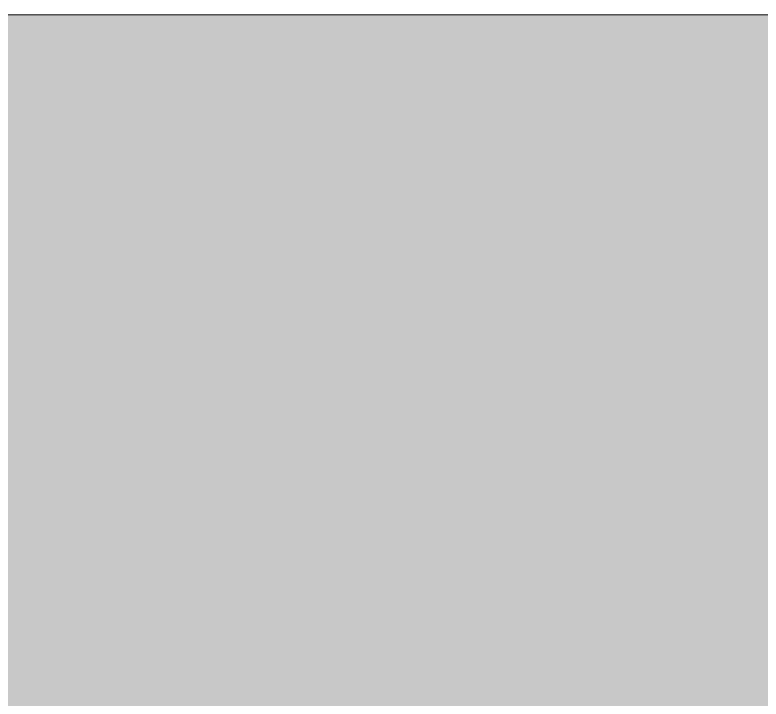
# Model space of a CAD drawing. Header units: metres. Extents: x 5 to 242, y -3 to 162.
# Drawn here: x 181.0312 to 181.1187, y 100.7939 to 100.8742 of the extents above; entities that cross this region are included whole.
import ezdxf

# ---------------------------------------------------------------- set-up
doc = ezdxf.new("R2010")
doc.units = ezdxf.units.M
doc.layers.add('1053_ARQ_BASE_MATADOURO_dwg', color=7, linetype='Continuous', lineweight=5, true_color=0x767676)
doc.layers.add('A-VISTA01', color=7, linetype='Continuous', lineweight=20)
doc.layers.add('A-WALL', color=7, linetype='Continuous', lineweight=9)

# ---------------------------------------------------------------- blocks, each defined once
blk = doc.blocks.new('1053_ARQ_BASE_MATADOURO_dwg_arq geral tgov-4039641-TÉRREO 1_20')
at = {"layer": 'A-VISTA01', "color": 253, "true_color": 0xaaaaaa, "flags": 128}
blk.add_lwpolyline([(19.372728, 17.68815), (29.345905, 17.68815), (29.345905, 17.53815), (19.372728, 17.53815)], dxfattribs=at)
blk = doc.blocks.new('1053_ARQ_BASE_MATADOURO_dwg-3625622-TÉRREO 1_20')
blk.add_blockref('1053_ARQ_BASE_MATADOURO_dwg_arq geral tgov-4039641-TÉRREO 1_20', (130.209795, 83.186034))

msp = doc.modelspace()

# ---------------------------------------------------------------- hatches: boundary and pattern name
at = {"layer": 'A-WALL', "true_color": 0xffd4aa, "transparency": 33554483}
h = msp.add_hatch(color=41, dxfattribs=at)
h.paths.add_polyline_path([(175.855436, 100.725684), (185.887683, 100.735234), (185.887916, 100.747729), (185.901529, 100.74472), (185.901743, 100.725684), (185.938173, 100.735234), (185.938173, 100.874184), (175.838167, 100.874184), (175.855263, 100.725684)])
h.paths.add_polyline_path([(181.061788, 100.728982), (178.514288, 100.738249), (178.514288, 100.753984), (181.061788, 100.74472), (181.061788, 100.72941)])
h.paths.add_polyline_path([(185.462263, 100.728984), (181.100088, 100.738249), (181.100788, 100.753984), (185.878215, 100.74472), (185.878215, 100.728984), (185.703488, 100.728984)])
h.paths.add_polyline_path([(177.159695, 100.728984), (176.459088, 100.738249), (176.459088, 100.753984), (178.448288, 100.74472), (178.437013, 100.728984)])

# ---------------------------------------------------------------- linework, layer by layer
at = {"layer": 'A-WALL', "color": 253, "true_color": 0xaaaaaa}
msp.add_line((185.938173, 100.874184), (175.838167, 100.874184), dxfattribs=at)

# ---------------------------------------------------------------- block references
at = {"layer": '1053_ARQ_BASE_MATADOURO_dwg', "color": 253, "true_color": 0xaaaaaa}
msp.add_blockref('1053_ARQ_BASE_MATADOURO_dwg-3625622-TÉRREO 1_20', (26.398765, 0), dxfattribs=at)

doc.saveas('drawing.dxf')
